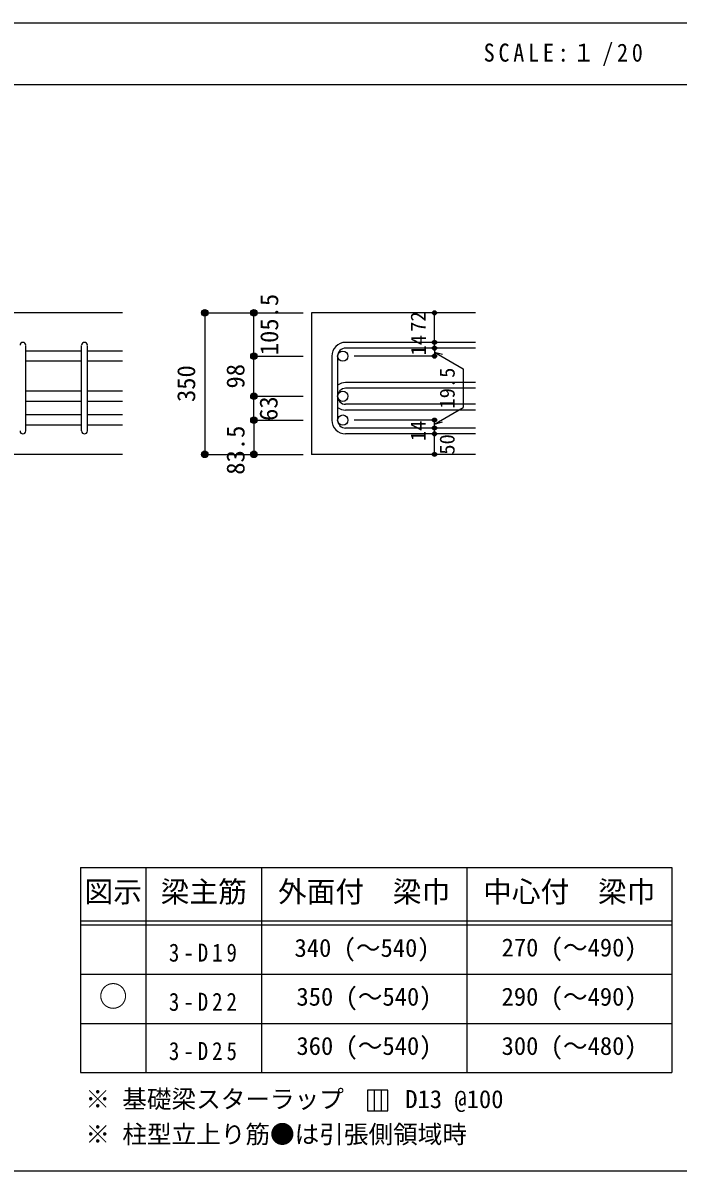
# Model space of a CAD drawing. Units: millimetres at full size, sheet at 1:20; some dimension numbers follow another scale. Extents: x -3982 to 3969, y -2797 to 2801.
# Drawn here: x 825 to 2422, y 2 to 2801 of the extents above; entities that cross this region are included whole.
import ezdxf
from ezdxf.enums import TextEntityAlignment as Align

# ---------------------------------------------------------------- set-up
doc = ezdxf.new("R2010")
doc.units = ezdxf.units.MM
doc.header["$LTSCALE"] = 20
doc.header["$PDMODE"] = 32
doc.header["$PDSIZE"] = 10
for name, color, linetype in [('6-1_躯体線', 2, 'Continuous'), ('6-5_梁主筋', 7, 'Continuous'), ('6-6_S.T.P.', 7, 'Continuous'), ('6-7_文字', 7, 'Continuous'), ('6-D_寸法', 4, 'Continuous'), ('6-E_枠', 7, 'Continuous'), ('F-0_枠', 6, 'Continuous')]:
    doc.layers.add(name, color=color, linetype=linetype)
doc.styles.add('ＭＳ ゴシック', font='')
doc.styles.get('ＭＳ ゴシック').set_extended_font_data('MS Gothic')

msp = doc.modelspace()

# ---------------------------------------------------------------- linework, layer by layer
at = {"layer": '6-1_躯体線'}
for p, q in [((1068.29, 2094.12), (68.29, 2094.12)), ((1928.29, 2094.12), (1528.29, 2094.12)), ((1528.29, 2094.12), (1528.29, 1749.12)), ((1068.29, 1749.12), (668.29, 1749.12)), ((1928.29, 1749.12), (1528.29, 1749.12))]:
    msp.add_line(p, q, dxfattribs=at)
at = {"layer": '6-5_梁主筋'}
for p, q in [((968.29, 2001.07), (832.29, 2001.07)), ((1068.29, 2001.07), (982.29, 2001.07)), ((968.29, 1976.07), (832.29, 1976.07)), ((1068.29, 1976.07), (982.29, 1976.07)), ((968.29, 1903.12), (832.29, 1903.12)), ((968.29, 1878.12), (832.29, 1878.12)), ((1068.29, 1903.12), (982.29, 1903.12)), ((1068.29, 1878.12), (982.29, 1878.12)), ((968.29, 1845.12), (832.29, 1845.12)), ((968.29, 1820.12), (832.29, 1820.12)), ((1068.29, 1845.12), (982.29, 1845.12)), ((1068.29, 1820.12), (982.29, 1820.12))]:
    msp.add_line(p, q, dxfattribs=at)
at = {"layer": '6-5_梁主筋', "color": 3}
for centre in [(1604.79, 1988.57), (1604.79, 1890.62), (1604.79, 1832.62)]:
    msp.add_circle(centre, 12.5, dxfattribs=at)
at = {"layer": '6-6_S.T.P.'}
for p, q in [((1928.29, 2022.07), (1611.79, 2022.07)), ((832.29, 1806.12), (832.29, 2014.68)), ((968.29, 1806.12), (968.29, 2014.68)), ((982.29, 1806.12), (982.29, 2014.68)), ((1578.29, 1988.57), (1578.29, 1832.62)), ((1592.29, 1988.57), (1592.29, 1832.62)), ((1928.29, 2008.07), (1611.79, 2008.07)), ((1928.29, 1924.12), (1611.79, 1924.12)), ((1928.29, 1910.12), (1611.79, 1910.12)), ((1928.29, 1871.12), (1611.79, 1871.12)), ((1928.29, 1857.12), (1611.79, 1857.12)), ((1928.29, 1813.12), (1611.79, 1813.12)), ((1928.29, 1799.12), (1611.79, 1799.12))]:
    msp.add_line(p, q, dxfattribs=at)
for centre, radius, start, end in [((825.29, 2015.07), 7, 0, 180), ((975.29, 2015.07), 7, 0, 180), ((1611.79, 1988.57), 33.5, 90, 180), ((1611.79, 1988.57), 19.5, 90, 180), ((1611.79, 1890.62), 33.5, 90, 125.59765), ((1611.79, 1890.62), 19.5, 90, 180), ((1611.79, 1890.62), 19.5, 180, 270), ((1611.79, 1890.62), 33.5, 234.40235, 270), ((1611.79, 1832.62), 33.5, 180, 270), ((1611.79, 1832.62), 19.5, 180, 270), ((825.29, 1806.12), 7, 180, 0), ((975.29, 1806.12), 7, 180, 0)]:
    msp.add_arc(centre, radius, start, end, dxfattribs=at)
at = {"layer": '6-7_文字'}
for p, q in [((1681.61, 198.79), (1681.61, 148.79)), ((1698.27, 198.79), (1698.27, 148.79))]:
    msp.add_line(p, q, dxfattribs=at)
msp.add_lwpolyline([(1664.94, 148.79), (1714.94, 148.79), (1714.94, 198.79), (1664.94, 198.79)], close=True, dxfattribs=at)
at = {"layer": '6-D_寸法'}
for p, q in [((1268.29, 2094.12), (1388.29, 2094.12)), ((1268.29, 2094.12), (1388.29, 2094.12)), ((1268.29, 2094.12), (1388.29, 2094.12)), ((1268.29, 2094.12), (1268.29, 1749.12)), ((1268.29, 2094.12), (1268.29, 1749.12)), ((1268.29, 2094.12), (1268.29, 1749.12)), ((1388.29, 2094.12), (1508.29, 2094.12)), ((1388.29, 1988.57), (1388.29, 2094.12)), ((1828.29, 2022.07), (1828.29, 2094.12)), ((1828.29, 2008.07), (1828.29, 2022.07)), ((1388.29, 1988.57), (1508.29, 1988.57)), ((1388.29, 1890.62), (1388.29, 1988.57)), ((1828.29, 1988.57), (1632.2, 1988.57)), ((1828.29, 2008.07), (1828.29, 1988.57)), ((1828.29, 1998.32), (1898.35, 1957.87)), ((1828.29, 1998.32), (1847.61, 1993.15)), ((1898.35, 1957.87), (1898.35, 1863.32)), ((1388.29, 1832.62), (1388.29, 1890.62)), ((1388.29, 1890.62), (1508.29, 1890.62)), ((1828.29, 1822.87), (1898.35, 1863.32)), ((1388.29, 1832.62), (1508.29, 1832.62)), ((1388.29, 1832.62), (1388.29, 1749.12)), ((1828.29, 1832.62), (1632.2, 1832.62)), ((1828.29, 1813.12), (1828.29, 1832.62)), ((1828.29, 1822.87), (1847.61, 1828.05)), ((1828.29, 1799.12), (1828.29, 1813.12)), ((1828.29, 1749.12), (1828.29, 1799.12)), ((1268.29, 1749.12), (1388.29, 1749.12)), ((1388.29, 1749.12), (1508.29, 1749.12))]:
    msp.add_line(p, q, dxfattribs=at)
for centre, radius in [((1268.29, 2094.12), 8), ((1268.29, 2094.12), 7.2), ((1268.29, 2094.12), 6.4), ((1268.29, 2094.12), 5.6), ((1388.29, 2094.12), 8), ((1388.29, 2094.12), 7.2), ((1388.29, 2094.12), 6.4), ((1388.29, 2094.12), 5.6), ((1268.29, 2094.12), 4.8), ((1268.29, 2094.12), 4), ((1268.29, 2094.12), 3.2), ((1268.29, 2094.12), 2.4), ((1268.29, 2094.12), 1.6), ((1268.29, 2094.12), 0.8), ((1388.29, 2094.12), 4.8), ((1388.29, 2094.12), 4), ((1388.29, 2094.12), 3.2), ((1388.29, 2094.12), 2.4), ((1388.29, 2094.12), 1.6), ((1388.29, 2094.12), 0.8), ((1828.29, 2094.12), 4), ((1828.29, 2094.12), 3.6), ((1828.29, 2094.12), 3.2), ((1828.29, 2094.12), 2.8), ((1828.29, 2094.12), 2.4), ((1828.29, 2094.12), 2), ((1828.29, 2094.12), 1.6), ((1828.29, 2094.12), 1.2), ((1828.29, 2094.12), 0.8), ((1828.29, 2094.12), 0.4), ((1828.29, 2022.07), 4), ((1828.29, 2022.07), 3.6), ((1828.29, 2022.07), 3.2), ((1828.29, 2022.07), 2.8), ((1828.29, 2022.07), 2.4), ((1828.29, 2022.07), 2), ((1828.29, 2022.07), 1.6), ((1828.29, 2022.07), 1.2), ((1828.29, 2022.07), 0.8), ((1828.29, 2022.07), 0.4), ((1388.29, 1988.57), 8), ((1388.29, 1988.57), 7.2), ((1388.29, 1988.57), 6.4), ((1388.29, 1988.57), 5.6), ((1388.29, 1988.57), 4.8), ((1388.29, 1988.57), 4), ((1388.29, 1988.57), 3.2), ((1388.29, 1988.57), 2.4), ((1388.29, 1988.57), 1.6), ((1388.29, 1988.57), 0.8), ((1828.29, 2008.07), 4), ((1828.29, 1988.57), 4), ((1828.29, 2008.07), 3.6), ((1828.29, 1988.57), 3.6), ((1828.29, 2008.07), 3.2), ((1828.29, 1988.57), 3.2), ((1828.29, 2008.07), 2.8), ((1828.29, 1988.57), 2.8), ((1828.29, 2008.07), 2.4), ((1828.29, 1988.57), 2.4), ((1828.29, 2008.07), 2), ((1828.29, 1988.57), 2), ((1828.29, 2008.07), 1.6), ((1828.29, 1988.57), 1.6), ((1828.29, 2008.07), 1.2), ((1828.29, 1988.57), 1.2), ((1828.29, 2008.07), 0.8), ((1828.29, 1988.57), 0.8), ((1828.29, 2008.07), 0.4), ((1828.29, 1988.57), 0.4), ((1388.29, 1890.62), 8), ((1388.29, 1890.62), 7.2), ((1388.29, 1890.62), 6.4), ((1388.29, 1890.62), 5.6), ((1388.29, 1890.62), 4.8), ((1388.29, 1890.62), 4), ((1388.29, 1890.62), 3.2), ((1388.29, 1890.62), 2.4), ((1388.29, 1890.62), 1.6), ((1388.29, 1890.62), 0.8), ((1388.29, 1832.62), 8), ((1388.29, 1832.62), 7.2), ((1388.29, 1832.62), 6.4), ((1388.29, 1832.62), 5.6), ((1388.29, 1832.62), 4.8), ((1388.29, 1832.62), 4), ((1388.29, 1832.62), 3.2), ((1388.29, 1832.62), 2.4), ((1388.29, 1832.62), 1.6), ((1388.29, 1832.62), 0.8), ((1828.29, 1832.62), 4), ((1828.29, 1832.62), 3.6), ((1828.29, 1832.62), 3.2), ((1828.29, 1832.62), 2.8), ((1828.29, 1832.62), 2.4), ((1828.29, 1832.62), 2), ((1828.29, 1832.62), 1.6), ((1828.29, 1832.62), 1.2), ((1828.29, 1832.62), 0.8), ((1828.29, 1832.62), 0.4), ((1828.29, 1813.12), 4), ((1828.29, 1799.12), 4), ((1828.29, 1813.12), 3.6), ((1828.29, 1799.12), 3.6), ((1828.29, 1813.12), 3.2), ((1828.29, 1799.12), 3.2), ((1828.29, 1813.12), 2.8), ((1828.29, 1799.12), 2.8), ((1828.29, 1813.12), 2.4), ((1828.29, 1799.12), 2.4), ((1828.29, 1813.12), 2), ((1828.29, 1799.12), 2), ((1828.29, 1813.12), 1.6), ((1828.29, 1799.12), 1.6), ((1828.29, 1813.12), 1.2), ((1828.29, 1799.12), 1.2), ((1828.29, 1813.12), 0.8), ((1828.29, 1799.12), 0.8), ((1828.29, 1813.12), 0.4), ((1828.29, 1799.12), 0.4), ((1268.29, 1749.12), 8), ((1268.29, 1749.12), 7.2), ((1268.29, 1749.12), 6.4), ((1268.29, 1749.12), 5.6), ((1268.29, 1749.12), 4.8), ((1268.29, 1749.12), 4), ((1268.29, 1749.12), 3.2), ((1268.29, 1749.12), 2.4), ((1268.29, 1749.12), 1.6), ((1268.29, 1749.12), 0.8), ((1388.29, 1749.12), 8), ((1388.29, 1749.12), 7.2), ((1388.29, 1749.12), 6.4), ((1388.29, 1749.12), 5.6), ((1388.29, 1749.12), 4.8), ((1388.29, 1749.12), 4), ((1388.29, 1749.12), 3.2), ((1388.29, 1749.12), 2.4), ((1388.29, 1749.12), 1.6), ((1388.29, 1749.12), 0.8), ((1828.29, 1749.12), 4), ((1828.29, 1749.12), 3.6), ((1828.29, 1749.12), 3.2), ((1828.29, 1749.12), 2.8), ((1828.29, 1749.12), 2.4), ((1828.29, 1749.12), 2), ((1828.29, 1749.12), 1.6), ((1828.29, 1749.12), 1.2), ((1828.29, 1749.12), 0.8), ((1828.29, 1749.12), 0.4)]:
    msp.add_circle(centre, radius, dxfattribs=at)
at = {"layer": '6-D_寸法', "color": 7}
for p in [(1268.29, 2094.12), (1388.29, 2094.12), (1828.29, 2094.12), (1828.29, 2022.07), (1388.29, 1988.57), (1828.29, 2008.07), (1828.29, 1988.57), (1388.29, 1890.62), (1388.29, 1832.62), (1828.29, 1832.62), (1828.29, 1832.62), (1828.29, 1813.12), (1828.29, 1799.12), (1268.29, 1749.12), (1388.29, 1749.12), (1828.29, 1749.12)]:
    msp.add_point(p, dxfattribs=at)
at = {"layer": '6-E_枠', "color": 3}
for p, q in [((965.14, 741.85), (965.14, 241.85)), ((965.14, 741.85), (2406.83, 741.85)), ((2406.83, 741.85), (2406.83, 241.85)), ((965.14, 241.85), (2406.83, 241.85))]:
    msp.add_line(p, q, dxfattribs=at)
at = {"layer": '6-E_枠'}
for p, q in [((1125.14, 741.85), (1125.14, 241.85)), ((1406.83, 741.85), (1406.83, 241.85)), ((1906.83, 741.85), (1906.83, 241.85)), ((965.14, 611.85), (2406.83, 611.85)), ((965.14, 601.85), (2406.83, 601.85)), ((965.14, 481.85), (2406.83, 481.85)), ((965.14, 361.85), (2406.83, 361.85))]:
    msp.add_line(p, q, dxfattribs=at)
at = {"layer": 'F-0_枠'}
msp.add_line((-3981.92, 2800.77), (3969.4, 2800.77), dxfattribs=at)
at = {"layer": 'F-0_枠', "color": 2}
for p, q in [((-3981.92, 2650.77), (2482.4, 2650.77)), ((2482.4, 1.97), (-3981.92, 1.97))]:
    msp.add_line(p, q, dxfattribs=at)

# ---------------------------------------------------------------- texts
at = {"layer": '6-7_文字', "color": 2, "style": 'ＭＳ ゴシック'}
for s, p in [('図示', (975.14, 641.85)), ('梁主筋', (1160.98, 641.85)), ('外面付\u3000梁巾', (1446.83, 641.85)), ('中心付\u3000梁巾', (1946.83, 641.85)), ('○', (1010.14, 386.85))]:
    msp.add_text(s, height=51.32, dxfattribs=at).set_placement(p, align=Align.BOTTOM_LEFT)
at = {"layer": '6-7_文字', "style": 'ＭＳ ゴシック'}
for s, p in [('340 (～540)', (1487.14, 510.85)), ('270 (～490)', (1991.83, 511.85)), ('350 (～540)', (1491.83, 391.85)), ('290 (～490)', (1991.83, 391.85)), ('360 (～540)', (1491.83, 271.85)), ('300 (～480)', (1991.83, 271.85)), ('※ 基礎梁スターラップ     D13 @100', (977.51, 142.13)), ('※ 柱型立上り筋●は引張側領域時', (977.51, 56.45))]:
    msp.add_text(s, height=43.99, dxfattribs=at).set_placement(p, align=Align.BOTTOM_LEFT)
at = {"layer": '6-7_文字', "color": 2, "insert": (1948.17, 2695.77), "char_height": 43.99, "attachment_point": 7, "style": 'ＭＳ ゴシック'}
msp.add_mtext('\\T1.34;\\W0.9;SCALE:１/20', dxfattribs=at)
at = {"layer": '6-7_文字', "char_height": 43.99, "attachment_point": 7, "style": 'ＭＳ ゴシック'}
for s, insert in [('\\T1.38;\\W0.85;3-D19', (1180.98, 511.85)), ('\\T1.38;\\W0.85;3-D22', (1180.98, 391.85)), ('\\T1.38;\\W0.85;3-D25', (1180.98, 271.85))]:
    msp.add_mtext(s, dxfattribs=dict(at, insert=insert))
at = {"layer": '6-D_寸法', "style": 'ＭＳ ゴシック'}
for s, height, p in [('105.5', 43.99, (1460.67, 1990.8)), ('72', 36.66, (1817.76, 2047.69)), ('14', 36.66, (1818.29, 1990.15)), ('350', 43.99, (1258.29, 1876.62)), ('98', 43.99, (1378.29, 1909.6)), ('19.5', 36.66, (1888.59, 1860.75)), ('63', 43.99, (1459, 1830.61)), ('14', 36.66, (1817.63, 1781.45)), ('83.5', 43.99, (1378.55, 1699.45)), ('50', 36.66, (1888.36, 1748.33))]:
    msp.add_text(s, height=height, rotation=90, dxfattribs=at).set_placement(p, align=Align.BOTTOM_LEFT)

doc.saveas('drawing.dxf')
